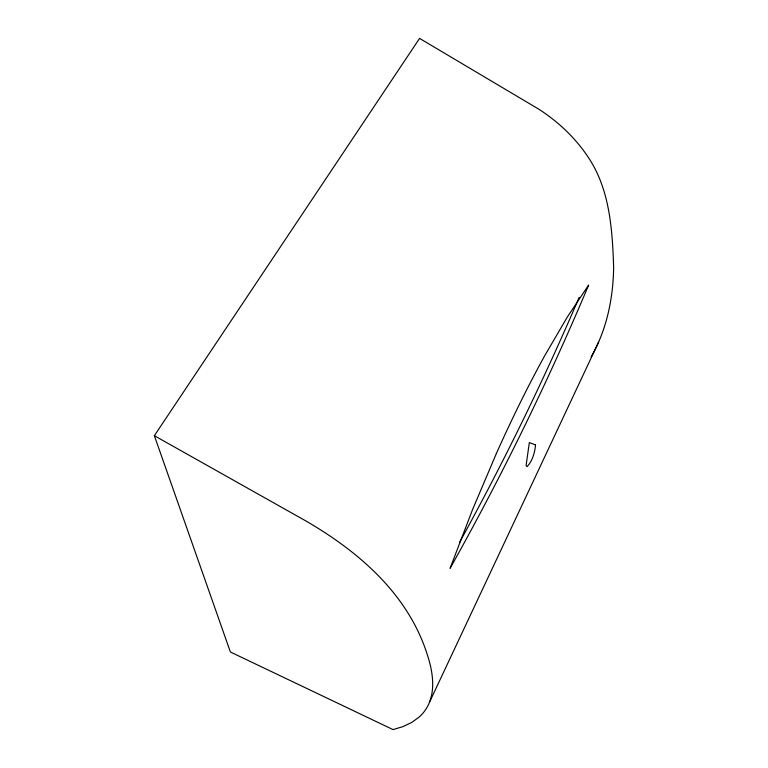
<?xml version="1.0" encoding="UTF-8"?>
<svg xmlns="http://www.w3.org/2000/svg" width="768" height="768" viewBox="0 0 768 768"><rect width="100%" height="100%" fill="white"/><g stroke="black" fill="none" stroke-linecap="round" stroke-linejoin="round"><path stroke-width="1.15" d="M579.149 297.389C543.398 381.005 503.366 462.787 459.514 542.448M496.358 453.542L472.56 509.587L450.077 568.339C501.542 476.611 547.872 381.994 588.653 285.043L567.379 316.934L544.512 356.074A510.221 122.496 -72.4 0 0 496.358 453.542M429.456 702.326L598.646 341.981M154.358 435.696L304.618 520.243C358.214 551.069 408.144 593.866 427.354 654.854A633.485 155.866 33.5 0 1 419.146 717.062L411.725 722.448L402.979 726.605L393.034 729.6L230.39 651.994L154.358 435.696L419.587 38.4L538.723 109.133C559.603 122.563 577.872 140.266 590.928 161.462C610.08 192.912 612.403 231.216 613.642 267.091A520.416 273.878 40.8 0 1 591.13 356.966M535.526 444.893C534.864 452.573 532.435 461.021 527.04 466.675L526.08 465.581L529.325 442.608L535.526 444.893"/></g></svg>
